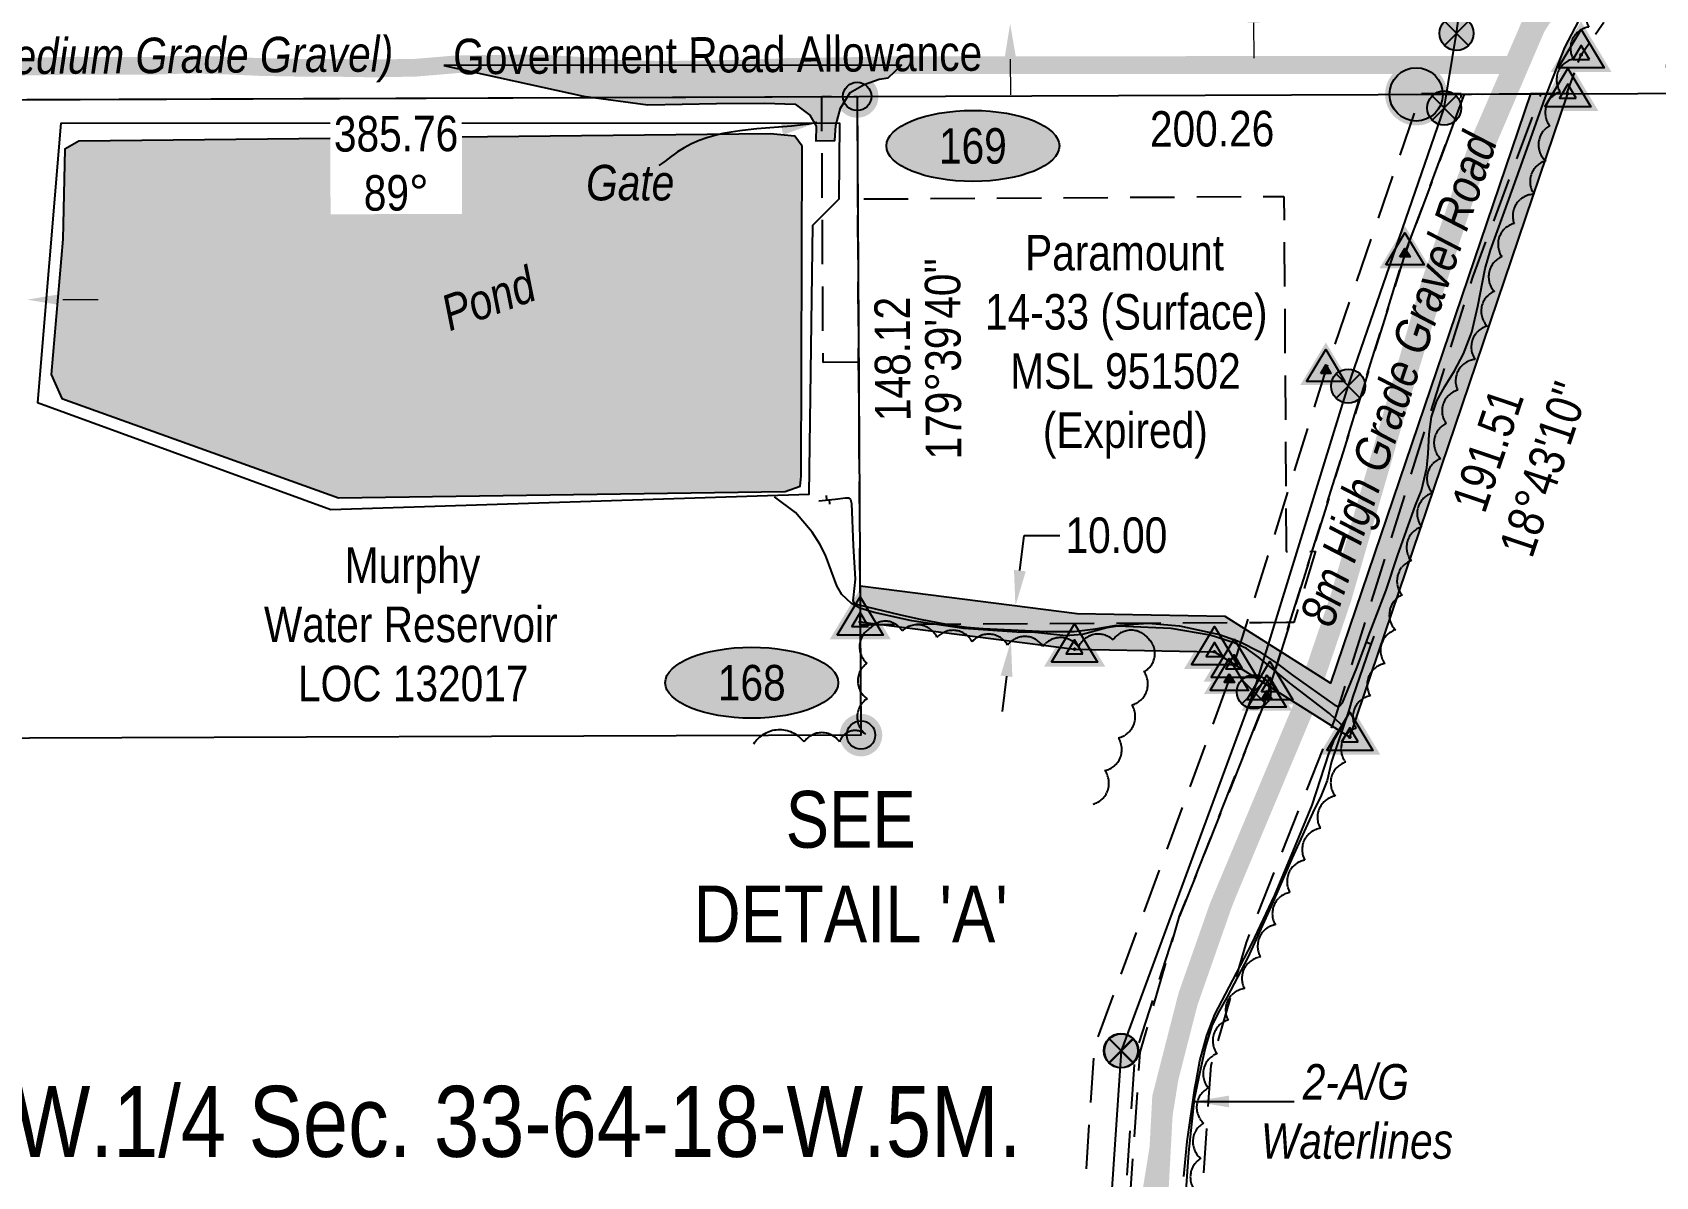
# Model space of a CAD drawing. Extents: x 519217 to 529401, y 6048073 to 6055420.
# Drawn here: x 521283.4 to 521740.5, y 6048783.1 to 6049105.3 of the extents above; entities that cross this region are included whole.
import ezdxf
from ezdxf.enums import TextEntityAlignment as Align

# ---------------------------------------------------------------- set-up
doc = ezdxf.new("R2010")
doc.units = 0
doc.header["$LTSCALE"] = 5
doc.header["$PDSIZE"] = 0.5
for name, pattern in [('0', [1, 1, 0]), ('foc-ACCESSROAD', [3.75, 2.5, -1.25]), ('foc-FLOWLINE', [3.75, 2.5, -1.25]), ('foc-TIELINE', [1.875, 1.25, -0.625]), ('foc-TRAV', [1.875, 1.25, -0.625]), ('POWERLINE5', [7.8, 2.4, -0.6, 0.6, -0.6, 0.6, -0.6, 2.4])]:
    doc.linetypes.add(name, pattern=pattern)
doc.layers.get('Defpoints').update_dxf_attribs({"color": 9})
for name, color, linetype in [('AS-FENCE', 48, 'foc-FENCE'), ('AS-PIPE-AG', 44, 'Continuous'), ('AS-PIPE-UG-T', 44, 'Continuous'), ('AS-POWER', 104, 'foc-POWER'), ('AS-POWER-EXISTING', 72, 'POWERLINE5'), ('AS-ROADS', 254, 'Continuous'), ('C-AR', 13, 'foc-ACCESSROAD'), ('C-RW', 13, 'Continuous'), ('C-SYMBOL', 7, 'Continuous'), ('DETAIL-T', 7, 'Continuous'), ('F-AR', 190, 'foc-ACCESSROAD'), ('F-EZE', 190, 'foc-FLOWLINE'), ('F-WS', 190, 'foc-ACCESSROAD'), ('L-BD', 7, 'Continuous'), ('L-BD1', 253, 'Continuous'), ('L-MON', 1, 'Continuous'), ('L-ROAD-T', 7, 'Continuous'), ('L-SEC', 7, 'Continuous'), ('L-TIE', 7, 'foc-TIELINE'), ('P-ELEVATION', 7, 'Continuous'), ('P-PROPOSED', 10, 'Continuous'), ('P-PROPOSED-H', 21, 'Continuous'), ('P-STATION', 7, 'Continuous'), ('P-TRAV', 4, 'foc-TRAV'), ('P-TXT', 4, 'Continuous'), ('T-BUSH', 110, '0'), ('T-WATER', 160, 'Continuous'), ('T-WATER-H', 133, 'Continuous'), ('T-WATER-T', 170, 'Continuous')]:
    doc.layers.add(name, color=color, linetype=linetype)
for name, color, linetype, lineweight in [('AS-GENERAL', 48, 'Continuous', 18), ('C-RW-T', 13, 'Continuous', 9), ('C-WS-T', 13, 'Continuous', 9), ('F-EZE-T', 190, 'Continuous', 9), ('F-WS-T', 190, 'Continuous', 9), ('T-TEXT', 48, 'Continuous', 18)]:
    doc.layers.add(name, color=color, linetype=linetype, lineweight=lineweight)
doc.styles.add('175L', font='ARIALN.TTF', dxfattribs={"height": 20})
doc.styles.add('80', font='ARIALN.TTF', dxfattribs={"height": 10})
doc.styles.add('80CG', font='ARIALN.TTF', dxfattribs={"height": 10})
doc.styles.add('80L', font='ARIALN.TTF', dxfattribs={"height": 10})
doc.styles.add('foc-LtypeFont', font='ARIALN.TTF', dxfattribs={"height": 7.35})
doc.linetypes.add('foc-FENCE', pattern='A,10,-1,["X",foc-LtypeFont,S=0.2,R=0,X=-0.625,Y=-0.75],-1.24', length=12.24)
doc.linetypes.add('foc-POWER', pattern='A,6,-1,["P",foc-LtypeFont,S=0.2,R=0,X=-0.625,Y=-0.75],-1.24,4', length=12.24)
doc.dimstyles.new('Compass 5 000', dxfattribs={"dimscale": 5, "dimtxt": 9, "dimasz": 2, "dimexe": 0.2, "dimexo": 0.0625, "dimgap": 0.5, "dimtad": 0, "dimtih": 1, "dimtoh": 1, "dimzin": 0, "dimdsep": 46, "dimtxsty": '80CG', "dimcen": 0.1, "dimse1": 1, "dimse2": 1, "dimclrd": 256, "dimclrt": 256, "dimaunit": 1, "dimadec": 4, "dimazin": 0, "dimtfac": 0.06, "dimtofl": 0, "dimtmove": 0, "dimatfit": 1, "dimfxl": 0.2, "dimtolj": 1, "dimtzin": 0, "dimlwd": -1, "dimarcsym": 0})

# ---------------------------------------------------------------- blocks, each defined once
blk = doc.blocks.new('fdia')
at = {"color": 255, "const_width": 1}
blk.add_lwpolyline([(-0.5, 0, 1), (0.5, 0, 1)], format="xyb", close=True, dxfattribs=at)
blk = doc.blocks.new('Fdiaa')
blk.add_blockref('fdia', (0, 0))
blk = doc.blocks.new('fdib')
at = {"color": 1, "const_width": 1.6}
blk.add_lwpolyline([(-0.4, 0, 1), (0.4, 0, 1)], format="xyb", close=True, dxfattribs=at)
at = {"color": 1}
blk.add_circle((0, 0), 0.8, dxfattribs=at)
blk = doc.blocks.new('Fdibb')
blk.add_blockref('fdib', (0, 0))
blk = doc.blocks.new('fdicc')
for name in ['Fdibb', 'Fdiaa']:
    blk.add_blockref(name, (0, 0))
blk = doc.blocks.new('FDI')
blk.add_blockref('fdicc', (0, 0))
blk = doc.blocks.new('POWERPOLE')
h = blk.add_hatch(color=255)
edge = h.paths.add_edge_path()
edge.add_arc((0, 0), 0.96, 0, 360)
at = {"linetype": 'Continuous'}
for p, q in [((0.679, -0.679), (-0.679, 0.679)), ((-0.679, -0.679), (0.679, 0.679))]:
    blk.add_line(p, q, dxfattribs=at)
blk.add_circle((0, 0), 0.96, dxfattribs=at)
blk = doc.blocks.new('*D490')
at = {"layer": 'Defpoints', "color": 0, "transparency": 16777216}
for p in [(521370.46, 6049112.53), (521558.69, 6049113.25), (521370.48, 6049107.01)]:
    blk.add_point(p, dxfattribs=at)
at = {"layer": 'F-EZE-T', "transparency": 16777216}
for p, q in [((521558.3, 6049215.85), (521548.3, 6049215.85)), ((521558.65, 6049123.25), (521558.3, 6049215.85)), ((521558.75, 6049097.74), (521558.79, 6049087.74))]:
    blk.add_line(p, q, dxfattribs=at)
for points in [[(521560.32, 6049123.26), (521556.99, 6049123.25), (521558.69, 6049113.25)], [(521560.42, 6049097.75), (521557.09, 6049097.73), (521558.71, 6049107.74)]]:
    blk.add_solid(points, dxfattribs=at)
at = {"layer": 'F-EZE-T', "transparency": 16777216, "insert": (521491.96, 6049215.85), "char_height": 10, "attachment_point": 5, "style": '80CG'}
blk.add_mtext('\\A1;ATCO\\P5.50 Power Line R/W\\PEZE 140356', dxfattribs=at)
blk = doc.blocks.new('*D498')
at = {"layer": 'C-RW-T', "transparency": 16777216}
for p, q in [((521261.91, 6049029.95), (521244.92, 6049029.89)), ((521291.91, 6049030.07), (521301.91, 6049030.1))]:
    blk.add_line(p, q, dxfattribs=at)
for points in [[(521291.91, 6049031.73), (521291.92, 6049028.4), (521281.91, 6049030.03)], [(521261.91, 6049031.62), (521261.92, 6049028.29), (521271.91, 6049029.99)]]:
    blk.add_solid(points, dxfattribs=at)
at = {"layer": 'Defpoints', "color": 0, "transparency": 16777216}
for p in [(521281.8, 6049059.09), (521271.8, 6049059.05), (521271.91, 6049029.99)]:
    blk.add_point(p, dxfattribs=at)
at = {"layer": 'C-RW-T', "transparency": 16777216, "insert": (521205.83, 6049029.89), "char_height": 10, "attachment_point": 5, "style": '80CG'}
blk.add_mtext('\\A1;Murphy\\P10.00 P/L R/W\\PPLA 195181', dxfattribs=at)
blk = doc.blocks.new('TRIA')
blk.add_hatch(color=255).paths.add_polyline_path([(-0.041, 1.521), (-1.475, -0.867), (1.392, -0.867)])
blk = doc.blocks.new('Hybrid_EC')
at = {"color": 251}
for points in [[(-1.296, -0.74), (0, 1.42), (1.296, -0.74)], [(0.471, -0.26), (0, 0.526), (-0.471, -0.26)]]:
    blk.add_lwpolyline(points, close=True, dxfattribs=at)
at = {"layer": 'Defpoints'}
blk.add_circle((0, 0), 0.05, dxfattribs=at)
at = {"xscale": 1.2, "yscale": 1.2, "zscale": 1.2}
blk.add_blockref('TRIA', (0.05, 0.061), dxfattribs=at)
blk = doc.blocks.new('*D544')
at = {"layer": 'Defpoints', "color": 0, "transparency": 16777216}
for p in [(521572, 6048942.3), (521558.93, 6048933.88), (521570.74, 6048932.39)]:
    blk.add_point(p, dxfattribs=at)
at = {"layer": 'P-TXT', "transparency": 16777216}
for p, q in [((521561.44, 6048953.72), (521562.7, 6048963.64)), ((521562.7, 6048963.64), (521572.7, 6048963.64)), ((521557.68, 6048923.96), (521556.42, 6048914.04))]:
    blk.add_line(p, q, dxfattribs=at)
for points in [[(521559.79, 6048953.93), (521563.1, 6048953.51), (521560.19, 6048943.8)], [(521556.02, 6048924.17), (521559.33, 6048923.75), (521558.93, 6048933.88)]]:
    blk.add_solid(points, dxfattribs=at)
at = {"layer": 'P-TXT', "transparency": 16777216, "insert": (521588.64, 6048963.64), "char_height": 10, "attachment_point": 5, "style": '80CG'}
blk.add_mtext('\\A1;10.00', dxfattribs=at)
blk = doc.blocks.new('ascmfa')
at = {"color": 255, "linetype": 'Continuous', "const_width": 1.75}
blk.add_lwpolyline([(-0.875, 0, 1), (0.875, 0, 1)], format="xyb", close=True, dxfattribs=at)
blk = doc.blocks.new('Ascmfaa')
blk.add_blockref('ascmfa', (0, 0))
blk = doc.blocks.new('ascmfb')
at = {"color": 1, "linetype": 'Continuous'}
blk.add_circle((0, 0), 1.5, dxfattribs=at)
blk.add_solid([(0, 1.488), (-1.295, -0.756), (1.295, -0.756)], dxfattribs=at)
blk = doc.blocks.new('Ascmfbb')
at = {"linetype": 'Continuous'}
blk.add_blockref('ascmfb', (0, 0), dxfattribs=at)
blk = doc.blocks.new('ascmfcc')
at = {"linetype": 'Continuous'}
for name in ['Ascmfaa', 'Ascmfbb']:
    blk.add_blockref(name, (0, 0), dxfattribs=at)
blk = doc.blocks.new('ASCM')
at = {"linetype": 'Continuous'}
blk.add_blockref('ascmfcc', (0, 0), dxfattribs=at)
blk = doc.blocks.new('Hybrid_Point')
h = blk.add_hatch(color=4)
h.dxf.hatch_style = 1
h.paths.add_polyline_path([(-0.285, -0.15), (0, 0.325), (0.285, -0.15)])
at = {"color": 4}
for points in [[(-1.08, -0.6), (0, 1.2), (1.08, -0.6)], [(-0.285, -0.15), (0, 0.325), (0.285, -0.15)]]:
    blk.add_lwpolyline(points, close=True, dxfattribs=at)
blk.add_blockref('TRIA', (0.041, 0.067))
blk = doc.blocks.new('we')
at = {"layer": 'P-ELEVATION'}
h = blk.add_hatch(color=111, dxfattribs=at)
h.dxf.hatch_style = 1
edge = h.paths.add_edge_path()
edge.add_ellipse((0, 0), major_axis=(-24.38, 0), ratio=0.410256, start_angle=0, end_angle=360)
at = {"layer": 'P-ELEVATION', "color": 7, "flags": 128}
blk.add_lwpolyline([(0, 0, 12.5, 0, 0), (-12.42, -6.43, 0, 0, 0)], format="xyseb", dxfattribs=at)
at = {"layer": 'P-ELEVATION', "color": 7}
blk.add_ellipse((0, 0), major_axis=(-24.38, 0), ratio=0.410256, dxfattribs=at)
at = {"layer": 'P-ELEVATION', "style": '80'}
blk.add_attdef('ELEVATION', text='', height=10, dxfattribs=at).set_placement((0, 0), align=Align.MIDDLE_CENTER)
blk = doc.blocks.new('*U608')
at = {"layer": 'P-ELEVATION'}
h = blk.add_hatch(color=111, dxfattribs=at)
h.dxf.hatch_style = 1
edge = h.paths.add_edge_path()
edge.add_ellipse((0, 0), major_axis=(-24.38, 0), ratio=0.410256, start_angle=0, end_angle=360)
at = {"layer": 'P-ELEVATION', "color": 7, "flags": 128}
blk.add_lwpolyline([(0, 0, 12.5, 0, 0), (0.19, 3.6, 0, 0, 0)], format="xyseb", dxfattribs=at)
at = {"layer": 'P-ELEVATION', "color": 7}
blk.add_ellipse((0, 0), major_axis=(-24.38, 0), ratio=0.410256, dxfattribs=at)
at = {"layer": 'P-ELEVATION', "style": '80'}
blk.add_attdef('ELEVATION', text='', height=10, dxfattribs=at).set_placement((0, 0), align=Align.MIDDLE_CENTER)
blk = doc.blocks.new('*D741')
at = {"layer": 'C-RW-T', "transparency": 16777216}
for p, q in [((521626.64, 6049266.24), (521616.64, 6049266.24)), ((521627.14, 6049138.02), (521626.64, 6049266.24)), ((521627.26, 6049108.02), (521627.3, 6049098.02))]:
    blk.add_line(p, q, dxfattribs=at)
for points in [[(521628.81, 6049138.03), (521625.47, 6049138.02), (521627.18, 6049128.02)], [(521628.92, 6049108.03), (521625.59, 6049108.01), (521627.22, 6049118.02)]]:
    blk.add_solid(points, dxfattribs=at)
at = {"layer": 'Defpoints', "color": 0, "transparency": 16777216}
for p in [(521625.15, 6049128.01), (521627.18, 6049128.02), (521625.19, 6049118.01)]:
    blk.add_point(p, dxfattribs=at)
at = {"layer": 'C-RW-T', "transparency": 16777216, "insert": (521561.96, 6049266.24), "char_height": 10, "attachment_point": 5, "style": '80CG'}
blk.add_mtext('\\A1;Murphy\\P10.00 Waterline R/W\\PLOC 195185 \\P(To be Amended)', dxfattribs=at)

msp = doc.modelspace()

# ---------------------------------------------------------------- hatches: boundary and pattern name
at = {"layer": 'AS-ROADS'}
h = msp.add_hatch(color=256, dxfattribs=at)
h.dxf.hatch_style = 1
h.paths.add_polyline_path([(521476.021, 6049085.265), (521489.577, 6049085.369), (521498.194, 6049085.111), (521502.293, 6049082.015), (521504.053, 6049078.89), (521504.005, 6049074.799), (521509.347, 6049074.843), (521509.622, 6049079.098), (521510.929, 6049084.002), (521513.612, 6049088.429), (521517.605, 6049090.659), (521521.8, 6049092.147), (521524.334, 6049092.541), (521528.097, 6049096.117), (521518.077, 6049095.912), (521507.995, 6049095.739), (521496.509, 6049095.604), (521484.768, 6049095.127), (521473.116, 6049094.915), (521461.486, 6049094.751), (521449.868, 6049094.973), (521438.333, 6049095.859), (521434.908, 6049096.057), (521399.229, 6049096.033), (521438.581, 6049087.363), (521456.636, 6049084.874)])
at = {"layer": 'P-PROPOSED-H'}
h = msp.add_hatch(color=256, dxfattribs=at)
h.dxf.hatch_style = 1
h.paths.add_polyline_path([(521516.506, 6048939.255), (521576.871, 6048931.611), (521616.249, 6048930.881), (521654.347, 6048906.786), (521715.775, 6049088.068), (521705.208, 6049088.027), (521648.957, 6048922.021), (521619.229, 6048940.822), (521577.594, 6048941.595), (521522.395, 6048948.584), (521516.446, 6048949.337)])
at = {"layer": 'T-WATER-H'}
h = msp.add_hatch(color=256, dxfattribs=at)
h.dxf.hatch_style = 1
h.paths.add_polyline_path([(521500.104, 6049073.242), (521498.038, 6049076.066), (521491.11, 6049076.707), (521296.445, 6049074.633), (521292.541, 6049072.465), (521291.89, 6049047.102), (521288.634, 6049008.925), (521291.67, 6049002.204), (521369.542, 6048974.24), (521495.352, 6048975.974), (521499.544, 6048977.538), (521499.87, 6048980.345)])

# ---------------------------------------------------------------- linework, layer by layer
at = {"layer": 'AS-FENCE', "flags": 128}
msp.add_lwpolyline([(521291.34, 6049079.762), (521284.832, 6049001.084), (521367.442, 6048970.957), (521502.139, 6048975.257), (521503.161, 6049051.028), (521510.54, 6049058.423), (521510.714, 6049079.678)], close=True, dxfattribs=at)
at = {"layer": 'AS-GENERAL', "const_width": 2, "flags": 128}
for points in [[(521648.536, 6048913.665), (521637.489, 6048921.944)], [(521638.386, 6048924.028), (521649.6, 6048916.211)]]:
    msp.add_lwpolyline(points, dxfattribs=at)
at = {"layer": 'AS-PIPE-AG', "flags": 128}
for points in [[(521504.837, 6048973.424), (521509.444, 6048973.893), (521512.343, 6048974.185), (521513.222, 6048974.182), (521513.77, 6048973.759), (521514.032, 6048972.632), (521514.541, 6048960.792), (521515.073, 6048951.301), (521514.482, 6048946.063), (521514.422, 6048945.183), (521514.412, 6048945.179), (521514.767, 6048944.556), (521515.227, 6048944.26), (521515.707, 6048944.173), (521527.868, 6048941.255), (521533.35, 6048940.052), (521540.692, 6048938.604), (521546.379, 6048937.846), (521551.071, 6048937.396), (521568.836, 6048936.607), (521570.875, 6048936.542), (521576.732, 6048936.624), (521582.7, 6048937.311), (521588.227, 6048938.296), (521597.613, 6048938.94), (521606.395, 6048938.186), (521617.645, 6048935.718), (521623.496, 6048933.67), (521628.812, 6048930.963), (521633.989, 6048927.48), (521638.178, 6048924.277), (521650.19, 6048915.841), (521650.871, 6048915.523), (521651.577, 6048915.6), (521652.267, 6048916.496), (521656.371, 6048926.3), (521658.458, 6048932.126), (521658.575, 6048932.311), (521659.648, 6048935.298), (521661.516, 6048940.141), (521664.583, 6048948.234), (521667.767, 6048957.884), (521672.891, 6048972.141), (521674.533, 6048976.295), (521676.048, 6048982.696), (521676.434, 6048986.727), (521676.722, 6048992.184), (521677.369, 6048997.051), (521678.903, 6049001.529), (521681.115, 6049005.583), (521683.819, 6049009.969), (521686.38, 6049014.765), (521688.74, 6049020.867), (521690.431, 6049028.246), (521692.508, 6049038.814), (521694, 6049044.003), (521699.15, 6049058.294), (521704.297, 6049072.587), (521709.412, 6049086.914), (521714.917, 6049101.076), (521721.915, 6049114.587)], [(521607.665, 6048783.065), (521608.561, 6048792.959), (521610.691, 6048807.958), (521611.064, 6048809.882), (521612.15, 6048815.628), (521614.069, 6048822.768), (521616.333, 6048828.731), (521620.43, 6048836.428), (521626.794, 6048848.626), (521633.227, 6048862.317), (521633.23, 6048862.302), (521639.079, 6048876.306), (521643.798, 6048887.705), (521643.765, 6048887.708), (521648.436, 6048902.125), (521650.088, 6048906.23), (521652.157, 6048909.713), (521652.281, 6048909.939), (521652.278, 6048910.21), (521651.903, 6048910.361), (521648.623, 6048913.524), (521648.602, 6048913.518), (521637.356, 6048922.157), (521637.373, 6048922.158), (521628.641, 6048929.344), (521625.243, 6048931.767), (521621.816, 6048933.373), (521615.072, 6048935.567), (521604.054, 6048937.4), (521589.062, 6048938.072), (521585.947, 6048937.568), (521579.069, 6048935.698), (521574.423, 6048935.323), (521567.576, 6048936.139), (521565.648, 6048936.298), (521560.638, 6048936.428), (521545.667, 6048937.45), (521531.055, 6048939.549), (521520.399, 6048941.89), (521516.361, 6048943.186), (521513.998, 6048944.456), (521511.323, 6048946.996), (521509.933, 6048949.478), (521506.686, 6048958.1), (521506.68, 6048958.083), (521505.091, 6048961.206), (521502.955, 6048964.539), (521498.225, 6048970.055), (521492.364, 6048974.469)], [(521506.878, 6048974.906), (521506.988, 6048973.635)], [(521507.945, 6048972.424), (521507.821, 6048973.715)], [(521661.147, 6048935.27), (521660.047, 6048932.146), (521655.129, 6048917.956), (521654.048, 6048914.313), (521649.216, 6048899.991), (521649.237, 6048899.988), (521647.966, 6048894.614), (521646.128, 6048889.957), (521644.388, 6048886.635), (521638.122, 6048872.843), (521632.153, 6048858.999), (521625.611, 6048844.771), (521619.857, 6048833.658), (521617.157, 6048829.03), (521615.477, 6048825.543), (521613.785, 6048820.002), (521613.381, 6048818), (521612.157, 6048812.512), (521610.56, 6048804.86), (521608.939, 6048789.863), (521608.443, 6048783.157), (521607.993, 6048776.323)], [(521659.032, 6048933.567), (521660.351, 6048933.102)]]:
    msp.add_lwpolyline(points, dxfattribs=at)
at = {"layer": 'AS-POWER', "flags": 128}
msp.add_lwpolyline([(521578.667, 6048646.417), (521584.217, 6048732.374), (521590.043, 6048818.479), (521627.366, 6048919.583), (521653.886, 6049005.711), (521680.953, 6049084.016), (521684.429, 6049105.055), (521686.736, 6049122.223), (521711.611, 6049163.986), (521717.533, 6049174.318), (521758.842, 6049192.625), (521814.42, 6049235.449), (521870.347, 6049278.751), (521926.812, 6049322.047), (521985.396, 6049407.848), (521995.804, 6049418.096), (522040.69, 6049440.687), (522142.107, 6049454.97), (522220.505, 6049474.723), (522299.272, 6049494.645), (522312.494, 6049491.936), (522382.627, 6049442.129), (522396.425, 6049438.136), (522457.408, 6049443.73), (522548.189, 6049423.909), (522560.822, 6049416.922), (522606.55, 6049371.203), (522652.373, 6049325.063), (522658.543, 6049312.484), (522674.617, 6049204.293), (522676.385, 6049192.55), (522688.193, 6049190.149), (522758.246, 6049183.633), (522771.338, 6049188.577), (522817.389, 6049257.764), (522828.397, 6049265.068), (522887.861, 6049281.89), (522933.784, 6049310.943), (523003.509, 6049363.688), (523068.005, 6049412.563), (523139.041, 6049453.544), (523210.401, 6049499.722), (523283.642, 6049555.435), (523354.429, 6049614.547), (523421.111, 6049677.716), (523466.502, 6049755.27), (523514.348, 6049831.366)], dxfattribs=at)
at = {"layer": 'AS-ROADS', "flags": 128}
for points, const_width in [([(521732.697, 6049150.586), (521732.697, 6049150.586), (521721.138, 6049133.64), (521705.271, 6049106.558), (521704.531, 6049104.76), (521690.887, 6049073.286), (521677.667, 6049035.203), (521651.753, 6048945.705), (521641.442, 6048915.397), (521617.802, 6048858.958), (521609.023, 6048833.938), (521601.725, 6048805.375), (521595.702, 6048692.712), (521592.743, 6048661.821), (521589.994, 6048631.619), (521587.085, 6048611.73), (521582.379, 6048591.79), (521576.563, 6048571.478), (521570.852, 6048551.432), (521565.827, 6048531.807), (521560.645, 6048511.761)], 6), ([(521574.12, 6048560.542), (521583.36, 6048597.312), (521589.218, 6048628.238), (521594.07, 6048672.189), (521596.266, 6048721.025), (521598.652, 6048779.883), (521605.337, 6048821.415), (521618.874, 6048860.091), (521644.305, 6048923.226), (521660.625, 6048975.821), (521675.117, 6049023.189), (521688.015, 6049062.516), (521706.977, 6049106.841), (521736.737, 6049151.636)], 5), ([(521274.868, 6049095.557), (521285.493, 6049095.752), (521296.079, 6049095.939), (521306.579, 6049095.861), (521317.017, 6049095.905), (521327.41, 6049096.247), (521337.76, 6049096.006), (521348.028, 6049095.545), (521358.283, 6049095.369), (521368.534, 6049095.337), (521378.7, 6049095.171), (521391.072, 6049095.35), (521402.947, 6049096.345), (521414.767, 6049096.474), (521426.529, 6049096.54), (521438.333, 6049095.859), (521449.868, 6049094.973), (521461.486, 6049094.751), (521473.116, 6049094.915), (521484.768, 6049095.127), (521496.509, 6049095.604), (521507.995, 6049095.739), (521518.077, 6049095.912), (521528.097, 6049096.117)], 4.997), ([(521700.145, 6049096.125), (521528.097, 6049096.117)], 4.997)]:
    msp.add_lwpolyline(points, dxfattribs=dict(at, const_width=const_width))
msp.add_lwpolyline([(521399.229, 6049096.033), (521438.581, 6049087.363), (521456.636, 6049084.874), (521476.021, 6049085.265), (521489.577, 6049085.369), (521498.194, 6049085.111), (521502.293, 6049082.015), (521504.053, 6049078.89), (521504.005, 6049074.799), (521509.347, 6049074.843), (521509.622, 6049079.098), (521510.929, 6049084.002), (521513.612, 6049088.429), (521517.605, 6049090.659), (521521.8, 6049092.147), (521524.334, 6049092.541), (521528.097, 6049096.117)], close=True, dxfattribs=at)
at = {"layer": 'C-AR', "flags": 128}
msp.add_lwpolyline([(521515.625, 6049087.281), (521515.739, 6049058.268), (521516.024, 6049012.42), (521506.029, 6049012.37), (521505.661, 6049087.242), (521515.625, 6049087.281)], close=True, dxfattribs=at)
at = {"layer": 'C-RW', "flags": 128}
msp.add_lwpolyline([(521255.738, 6049086.311), (521515.625, 6049087.281), (521516.695, 6048907.407), (521256.425, 6048906.402)], close=True, dxfattribs=at)
at = {"layer": 'F-AR', "flags": 128}
msp.add_lwpolyline([(521190.704, 6048182.94), (521204.764, 6048190.938), (521288.687, 6048260.692), (521326.548, 6048283.354), (521334.848, 6048288.328), (521377.229, 6048304.472), (521418.227, 6048329.908), (521535.24, 6048466.975), (521554.13, 6048520.015), (521579.167, 6048610.887), (521583.834, 6048646.644), (521595.304, 6048818.145), (521606.439, 6048856.397), (521630.992, 6048918.269), (521669.868, 6049042.868), (521686.657, 6049087.96), (521708.146, 6049088.043), (521688.904, 6049036.36), (521649.964, 6048911.556), (521625.131, 6048848.979), (521615.193, 6048814.328), (521603.846, 6048644.671), (521598.916, 6048606.898), (521573.311, 6048513.966), (521552.931, 6048456.743), (521431.482, 6048314.477), (521386.186, 6048286.376), (521378.808, 6048283.559), (521343.655, 6048270.174), (521300.342, 6048244.244), (521226.758, 6048183.083)], dxfattribs=at)
at = {"layer": 'F-EZE', "flags": 128}
msp.add_lwpolyline([(521165.617, 6048181.783), (521196.536, 6048199.371), (521280.403, 6048269.078), (521302.414, 6048282.252), (521328.217, 6048297.704), (521370.534, 6048313.824), (521409.094, 6048337.746), (521523.628, 6048471.91), (521551.333, 6048557.808), (521570.993, 6048647.687), (521582.466, 6048819.589), (521620.148, 6048922.111), (521647.61, 6049010.03), (521673.706, 6049085.689), (521674.075, 6049088.084), (521674.449, 6049088.086), (521685.71, 6049088.129), (521684.993, 6049083.464), (521669.89, 6049042.85), (521630.997, 6048918.272), (521606.441, 6048856.401), (521593.845, 6048817.405), (521582.37, 6048645.817), (521577.7, 6048610.042), (521552.65, 6048519.123), (521533.75, 6048466.056), (521416.678, 6048328.918), (521375.659, 6048303.469), (521333.256, 6048287.317), (521324.952, 6048282.341), (521287.072, 6048259.667), (521203.105, 6048189.877), (521189.038, 6048181.876)], dxfattribs=at)
at = {"layer": 'F-WS', "flags": 128}
msp.add_lwpolyline([(521638.613, 6048939.119), (521636.574, 6048939.107), (521629.509, 6048939.063), (521516.51, 6048938.444), (521515.797, 6049058.388), (521635.826, 6049059.136), (521636.435, 6048961.257), (521636.449, 6048959.112), (521644.676, 6048959.163)], close=True, dxfattribs=at)
at = {"layer": 'L-SEC', "flags": 128}
msp.add_lwpolyline([(521150.494, 6049085.885), (521954.784, 6049088.991)], dxfattribs=at)
at = {"layer": 'L-TIE', "flags": 128}
msp.add_lwpolyline([(521673.054, 6049087.859), (521715.775, 6049088.068)], dxfattribs=at)
at = {"layer": 'P-PROPOSED', "flags": 128}
msp.add_lwpolyline([(521516.506, 6048939.255), (521576.871, 6048931.611), (521576.871, 6048931.611), (521576.871, 6048931.611), (521616.249, 6048930.881), (521616.249, 6048930.881), (521654.347, 6048906.786), (521715.775, 6049088.068), (521705.208, 6049088.027), (521648.957, 6048922.021), (521619.229, 6048940.822), (521619.229, 6048940.822), (521577.594, 6048941.595), (521577.594, 6048941.595), (521577.594, 6048941.595), (521522.395, 6048948.584), (521516.446, 6048949.337)], close=True, dxfattribs=at)
at = {"layer": 'P-TRAV', "flags": 128}
msp.add_lwpolyline([(521715.472, 6049088.067), (521719.482, 6049099.009), (521725.938, 6049108.214)], dxfattribs=at)
at = {"layer": 'T-BUSH', "flags": 128}
for points in [[(522699.466, 6049138.94, 0.5205671), (522705.233, 6049147.103, 0.5205671), (522710.581, 6049155.098, 0.5205671), (522700.858, 6049157.352, 0.5205671), (522691.329, 6049160.366, 0.5205671), (522681.799, 6049163.38, 0.5205671), (522672.546, 6049166.889, 0.5205671), (522664.995, 6049173.437, 0.5205671), (522657.444, 6049179.985, 0.5205671), (522651.66, 6049188.122, 0.5205671), (522645.946, 6049196.323, 0.5205671), (522643.576, 6049205.993, 0.5205671), (522641.399, 6049215.748, 0.5205671), (522640.235, 6049225.616, 0.5205671), (522640.202, 6049235.611, 0.5205671), (522640.17, 6049245.606, 0.5205671), (522640.137, 6049255.601, 0.5205671), (522640.104, 6049265.595, 0.5205671), (522637.814, 6049275.273, 0.5205671), (522635.09, 6049284.89, 0.5205671), (522632.366, 6049294.506, 0.5205671), (522629.642, 6049304.123, 0.5205671), (522624.304, 6049312.487, 0.5205671), (522618.52, 6049320.638, 0.5205671), (522612.736, 6049328.789, 0.5205671), (522606.345, 6049336.459, 0.5205671), (522599.719, 6049343.941, 0.5205671), (522593.092, 6049351.424, 0.5205671), (522586.466, 6049358.906, 0.5205671), (522579.839, 6049366.389, 0.5205671), (522573.111, 6049373.76, 0.5205671), (522565.008, 6049379.61, 0.5205671), (522556.904, 6049385.461, 0.5205671), (522548.801, 6049391.312, 0.5205671), (522540.697, 6049397.162, 0.5205671), (522531.559, 6049400.89, 0.5205671), (522521.958, 6049403.667, 0.5205671), (522512.357, 6049406.444, 0.5205671), (522502.755, 6049409.221, 0.5205671), (522493.154, 6049411.998, 0.5205671), (522483.553, 6049414.775, 0.5205671), (522473.605, 6049415.51, 0.5205671), (522463.625, 6049416.057, 0.5205671), (522453.648, 6049416.002, 0.5205671), (522443.675, 6049415.343, 0.5205671), (522433.702, 6049414.684, 0.5205671), (522423.729, 6049414.026, 0.5205671), (522413.756, 6049413.367, 0.5205671), (522403.783, 6049412.708, 0.5205671), (522393.809, 6049412.049, 0.5205671), (522383.968, 6049412.422, 0.5205671), (522374.48, 6049415.564, 0.5205671), (522366.121, 6049420.698, 0.5205671), (522358.553, 6049427.226, 0.5205671), (522350.984, 6049433.755, 0.5205671), (522343.416, 6049440.283, 0.5205671), (522335.848, 6049446.812, 0.5205671), (522328.28, 6049453.34, 0.5205671), (522320.712, 6049459.869, 0.5205671), (522311.242, 6049462.625, 0.5205671), (522301.493, 6049464.828, 0.5205671), (522291.735, 6049466.914, 0.5205671), (522281.767, 6049466.186, 0.5205671), (522271.799, 6049465.457, 0.5205671), (522262.185, 6049462.995, 0.5205671), (522252.734, 6049459.745, 0.5205671), (522243.218, 6049456.707, 0.5205671), (522233.553, 6049454.158, 0.5205671), (522223.889, 6049451.609, 0.5205671), (522214.225, 6049449.06, 0.5205671), (522204.56, 6049446.51, 0.5205671), (522194.896, 6049443.961, 0.5205671), (522185.231, 6049441.412, 0.5205671), (522175.567, 6049438.863, 0.5205671), (522165.903, 6049436.314, 0.5205671), (522156.238, 6049433.765, 0.5205671), (522146.574, 6049431.216, 0.5205671), (522136.802, 6049429.469, 0.5205671), (522126.808, 6049429.386, 0.5205671), (522116.851, 6049428.724, 0.5205671), (522106.93, 6049427.51, 0.5205671), (522097.009, 6049426.295, 0.5205671), (522087.089, 6049425.08, 0.5205671), (522077.168, 6049423.865, 0.5205671), (522067.247, 6049422.65, 0.5205671), (522057.779, 6049419.869, 0.5205671), (522048.739, 6049415.606, 0.5205671), (522039.698, 6049411.344, 0.5205671), (522030.658, 6049407.081, 0.5205671), (522021.618, 6049402.819, 0.5205671), (522014.015, 6049396.359, 0.5205671), (522006.489, 6049389.782, 0.5205671), (521999.147, 6049383.031, 0.5205671), (521993.128, 6049375.082, 0.5205671), (521989.968, 6049365.6, 0.5205671), (521985.644, 6049356.682, 0.5205671), (521981.003, 6049347.843, 0.5205671), (521976.469, 6049338.937, 0.5205671), (521971.7, 6049330.154, 0.5205671), (521966.608, 6049321.555, 0.5205671), (521961.46, 6049312.988, 0.5205671), (521956.312, 6049304.421, 0.5205671), (521951.149, 6049295.867, 0.5205671), (521943.012, 6049290.066, 0.5205671), (521935.193, 6049283.84, 0.5205671), (521927.373, 6049277.615, 0.5205671), (521919.346, 6049271.66, 0.5205671), (521911.303, 6049265.728, 0.5205671), (521903.259, 6049259.795, 0.5205671), (521895.251, 6049253.816, 0.5205671), (521887.415, 6049247.612, 0.5205671), (521879.578, 6049241.407, 0.5205671), (521871.63, 6049235.363, 0.5205671), (521863.141, 6049230.087, 0.5205671), (521854.653, 6049224.81, 0.5205671), (521846.437, 6049219.122, 0.5205671), (521838.27, 6049213.36, 0.5205671), (521830.241, 6049207.409, 0.5205671), (521822.256, 6049201.397, 0.5205671), (521814.272, 6049195.385, 0.5205671), (521806.364, 6049189.273, 0.5205671), (521798.484, 6049183.124, 0.5205671), (521790.461, 6049177.164, 0.5205671), (521782.353, 6049171.322, 0.5205671), (521774.146, 6049165.618, 0.5205671), (521766.193, 6049159.563, 0.5205671), (521758.399, 6049153.313, 0.5205671), (521750.797, 6049146.824, 0.5205671), (521743.482, 6049140.013, 0.5205671), (521736.573, 6049132.821, 0.5205671), (521731.391, 6049124.277, 0.5205671), (521726.422, 6049115.605, 0.5205671), (521721.643, 6049106.83, 0.5205671), (521717.274, 6049097.843, 0.5205671), (521713.607, 6049088.545, 0.5205671), (521710.672, 6049079.014, 0.5205671), (521709.53, 6049069.13, 0.5205671), (521706.275, 6049059.718, 0.5205671), (521700.613, 6049051.516, 0.5205671), (521697.204, 6049042.121, 0.5205671), (521695.049, 6049032.376, 0.5205671), (521693.029, 6049022.59, 0.5205671), (521689.681, 6049013.222, 0.5205671), (521684.734, 6049004.547, 0.5205671), (521681.49, 6048995.163, 0.5205671), (521679.92, 6048985.295, 0.5205671), (521677.623, 6048975.575, 0.5205671), (521674.562, 6048966.069, 0.5205671), (521671.628, 6048956.517, 0.5205671), (521669.082, 6048946.851, 0.5205671), (521667.21, 6048937.034, 0.5205671), (521664.259, 6048927.562, 0.5205671), (521660.071, 6048918.487, 0.5205671), (521656.126, 6048909.318, 0.5205671), (521653.155, 6048899.775, 0.5205671), (521650.265, 6048890.241, 0.5205671), (521646.073, 6048881.168, 0.5205671), (521641.711, 6048872.175, 0.5205671), (521637.506, 6048863.109, 0.5205671), (521633.394, 6048853.999, 0.5205671), (521629.25, 6048844.904, 0.5205671), (521624.661, 6048836.026, 0.5205671), (521620.082, 6048827.142, 0.5205671), (521616.964, 6048817.697, 0.5205671), (521614.548, 6048807.999, 0.5205671), (521613.171, 6048798.109, 0.5205671), (521612.382, 6048788.146, 0.5205671), (521611.734, 6048778.172, 0.5205671), (521611.082, 6048768.199, 0.5205671), (521610.794, 6048758.211, 0.5205671), (521610.895, 6048748.217, 0.5205671), (521614.218, 6048740.665, 0.5205671), (521615.815, 6048732.46, 0.5205671), (521615.064, 6048722.495, 0.5205671), (521615.248, 6048712.502, 0.5205671), (521612.549, 6048703.385, 0.5205671), (521611.808, 6048693.448, 0.5205671), (521612.609, 6048683.485, 0.5205671), (521613.549, 6048671.576, 0.5205671)], [(521582.069, 6048887.972, 0.5205671), (521585.415, 6048897.39, 0.5205671), (521589.181, 6048906.643, 0.5205671), (521593.003, 6048915.874, 0.5205671), (521596.395, 6048925.275, 0.5205671), (521597.653, 6048934.506, 0.5205671), (521587.721, 6048934.2, 0.5205671), (521577.94, 6048932.144, 0.5205671), (521567.95, 6048932.381, 0.5205671), (521557.963, 6048932.772, 0.5205671), (521548.013, 6048933.67, 0.5205671), (521538.095, 6048934.901, 0.5205671), (521528.276, 6048936.727, 0.5205671), (521519.43, 6048937.58, 0.5205671), (521518.387, 6048927.64, 0.5205671), (521518.432, 6048917.647, 0.5205671), (521518.015, 6048907.663, 0.5205671), (521510.659, 6048905.496, 0.5205671), (521500.683, 6048905.489, 0.5205671), (521486.426, 6048904.838, 0.5205671)]]:
    msp.add_lwpolyline(points, format="xyb", dxfattribs=at)
at = {"layer": 'T-WATER', "flags": 128}
msp.add_lwpolyline([(521500.104, 6049073.242), (521498.038, 6049076.066), (521491.11, 6049076.707), (521296.445, 6049074.633), (521292.541, 6049072.465), (521291.89, 6049047.102), (521288.634, 6049008.925), (521291.67, 6049002.204), (521369.542, 6048974.24), (521495.352, 6048975.974), (521499.544, 6048977.538), (521499.87, 6048980.345)], close=True, dxfattribs=at)

# ---------------------------------------------------------------- block references
at = {"layer": 'AS-POWER-EXISTING', "xscale": 4.997438599999932, "yscale": 4.997438599999932, "zscale": 4.997438599999932}
for p in [(521684.429, 6049105.055), (521680.953, 6049084.016), (521653.886, 6049005.711), (521627.366, 6048919.583), (521589.901, 6048818.519), (521590.043, 6048818.479)]:
    msp.add_blockref('POWERPOLE', p, dxfattribs=at)
at = {"layer": 'L-MON'}
for name, p, xscale, yscale, zscale in [('ASCM', (521673.054, 6049087.859), 4.99999999999997, 4.99999999999997, 4.99999999999997), ('Hybrid_EC', (521715.775, 6049088.068), 4.997438599999936, 4.997438599999936, 4.997438599999936), ('FDI', (521515.625, 6049087.281), 4.997438599999936, 4.997438599999936, 4.997438599999936), ('Hybrid_Point', (521669.89, 6049042.85), 4.997438599999973, 4.997438599999973, 4.997438599999973), ('Hybrid_Point', (521647.61, 6049010.03), 4.997438599999973, 4.997438599999973, 4.997438599999973), ('Hybrid_EC', (521516.506, 6048939.255), 4.997438599999936, 4.997438599999936, 4.997438599999936), ('Hybrid_EC', (521576.871, 6048931.611), 4.997438599999936, 4.997438599999936, 4.997438599999936), ('Hybrid_EC', (521616.249, 6048930.881), 4.997438599999936, 4.997438599999936, 4.997438599999936), ('Hybrid_EC', (521621.813, 6048927.362), 4.999999999999973, 4.999999999999973, 4.999999999999973), ('Hybrid_Point', (521620.43, 6048922.93), 4.999999999999973, 4.999999999999973, 4.999999999999973), ('Hybrid_EC', (521631.866, 6048921.004), 4.999999999999973, 4.999999999999973, 4.999999999999973), ('Hybrid_Point', (521631.01, 6048918.26), 4.999999999999973, 4.999999999999973, 4.999999999999973), ('FDI', (521516.695, 6048907.407), 4.997438599999936, 4.997438599999936, 4.997438599999936), ('Hybrid_EC', (521654.347, 6048906.786), 4.997438599999936, 4.997438599999936, 4.997438599999936)]:
    msp.add_blockref(name, p, dxfattribs=dict(at, xscale=xscale, yscale=yscale, zscale=zscale))
at = {"layer": 'P-STATION', "xscale": 0.99948772, "yscale": 0.99948772, "zscale": 0.99948772}
for name, p, values in [('we', (521548.218, 6049073.34), {'ELEVATION': '169'}), ('*U608', (521485.943, 6048922.153), {'ELEVATION': '168'})]:
    msp.add_blockref(name, p, dxfattribs=at).add_auto_attribs(values)

# ---------------------------------------------------------------- texts
at = {"layer": 'AS-PIPE-UG-T', "insert": (521628.563, 6048814.743), "char_height": 9.99488, "attachment_point": 1, "style": '80L'}
msp.add_mtext_dynamic_manual_height_columns('\\pi12.544;{\\fArial Narrow|b0|i1|c0|p34;2-A/G\\P\\pi0.77972;Waterlines}', width=54.18595, gutter_width=50, heights=[0], dxfattribs=at)
at = {"layer": 'C-SYMBOL', "color": 3, "insert": (521372.264, 6048808.605), "char_height": 19.9897, "width": 377.03987, "attachment_point": 2, "style": '175L'}
msp.add_mtext('Theor. N.W.1/4 Sec. 33-64-18-W.5M.', dxfattribs=at)
at = {"layer": 'C-WS-T', "insert": (521335.081, 6048960.243), "char_height": 9.99485, "attachment_point": 1, "style": '80L'}
msp.add_mtext_dynamic_manual_height_columns('\\pi36.232;Murphy\\P\\pi13.491;Water Reservoir\\P\\pi23.06;LOC 132017', width=109.68902, gutter_width=50, heights=[0], dxfattribs=at)
at = {"layer": 'DETAIL-T', "color": 3, "insert": (521513.823, 6048870.352), "char_height": 15.9918, "width": 113.77532, "attachment_point": 5, "style": '80CG'}
msp.add_mtext("SEE\\PDETAIL 'A'", dxfattribs=at)
at = {"layer": 'F-WS-T', "insert": (521548.261, 6049048.274), "char_height": 9.99482, "attachment_point": 1, "style": '80L'}
msp.add_mtext_dynamic_manual_height_columns('\\pi14.663;Paramount \\P\\pi3.3801;14-33 (Surface)\\P\\pi10.457;MSL 951502\\P\\pi19.664;(Expired)', width=84.38712, gutter_width=50, heights=[0], dxfattribs=at)
at = {"layer": 'L-BD', "style": '80L'}
for s, height, rotation, p in [('200.26', 9.9949, 0.2253, (521615.586, 6049078.179)), ("179°39'40''", 9.99488, 90.3408, (521539.803, 6049013.409)), ('148.12', 9.9949, 90.3408, (521525.56, 6049013.324))]:
    msp.add_text(s, height=height, rotation=rotation, dxfattribs=at).set_placement(p, align=Align.MIDDLE)
at = {"layer": 'L-BD1', "insert": (521688.461, 6048989.255), "char_height": 9.99488, "width": 37.52061, "attachment_point": 2, "rotation": 71.3669, "style": '80L'}
msp.add_mtext("191.51 18°43'10''", dxfattribs=at)
at = {"layer": 'L-ROAD-T', "style": '80L'}
msp.add_text('Government Road Allowance', height=9.99999, rotation=0.39592, dxfattribs=at).set_placement((521476.335, 6049099.011), align=Align.MIDDLE_CENTER)
at = {"layer": 'T-TEXT', "insert": (521324.795, 6049103.879), "char_height": 9.99999, "width": 120.41507, "attachment_point": 2, "rotation": 0.39592, "style": '80L'}
msp.add_mtext('{\\fArial Narrow|b0|i1|c0|p34;(Medium Grade Gravel)}', dxfattribs=at)
at = {"layer": 'T-TEXT', "insert": (521639.42, 6048938.656), "char_height": 9.99485, "attachment_point": 1, "rotation": 71.31807, "style": '80L'}
msp.add_mtext_dynamic_manual_height_columns('\\pi1.994;{\\fArial Narrow|b0|i1|c0|p34;8m High Grade Gravel Road}', width=148.7974, gutter_width=47.5, heights=[0], dxfattribs=at)
at = {"layer": 'T-TEXT', "insert": (521433.681, 6049067.998), "char_height": 9.99485, "attachment_point": 1, "style": '80L'}
msp.add_mtext_dynamic_manual_height_columns('\\pi5.6153;{\\fArial Narrow|b0|i1|c0|p34;Gate}', width=34.66332, gutter_width=47.5, heights=[0], dxfattribs=at)
at = {"layer": 'T-WATER-T', "insert": (521397.232, 6049030.409), "char_height": 9.99485, "attachment_point": 1, "rotation": 20, "style": '80L'}
msp.add_mtext_dynamic_manual_height_columns('\\pi0.24736;{\\fArial Narrow|b0|i1|c0|p34;Pond}', width=27.24084, gutter_width=47.5, heights=[0], dxfattribs=at)

# ---------------------------------------------------------------- dimensions: what is measured, and where the dimension line sits
at = {"layer": 'C-RW-T'}
for base, p1, p2, angle, text, picture, middle in [((521627.178, 6049128.022), (521625.19, 6049118.012), (521625.151, 6049128.014), 90.22323, 'Murphy\\P10.00 Waterline R/W\\PLOC 195185 \\P(To be Amended)', '*D741', (521561.96, 6049266.242)), ((521271.913, 6049029.99), (521281.803, 6049059.087), (521271.803, 6049059.05), 180.21568, 'Murphy\\P10.00 P/L R/W\\PPLA 195181', '*D498', (521205.834, 6049029.889))]:
    dim = msp.add_linear_dim(base=base, p1=p1, p2=p2, angle=angle, text=text, dimstyle='Compass 5 000', dxfattribs=at)
    dim.commit()
    dim.dimension.update_dxf_attribs({"geometry": picture, "text_midpoint": middle, "dimtype": 161})
at = {"layer": 'F-EZE-T'}
dim = msp.add_linear_dim(base=(521558.693, 6049113.253), p1=(521370.479, 6049107.014), p2=(521370.457, 6049112.527), angle=90.22104, text='ATCO\\P5.50 Power Line R/W\\PEZE 140356', dimstyle='Compass 5 000', dxfattribs=at)
dim.commit()
dim.dimension.update_dxf_attribs({"geometry": '*D490', "text_midpoint": (521491.957, 6049215.85), "dimtype": 161})
at = {"layer": 'P-TXT'}
dim = msp.add_linear_dim(base=(521558.933, 6048933.883), p1=(521571.996, 6048942.303), p2=(521570.74, 6048932.388), angle=262.78363, text='10.00', dimstyle='Compass 5 000', dxfattribs=at)
dim.commit()
dim.dimension.update_dxf_attribs({"geometry": '*D544', "text_midpoint": (521588.639, 6048963.64), "dimtype": 161})

# ---------------------------------------------------------------- leaders
at = {"layer": 'AS-PIPE-UG-T', "path_type": 1}
msp.add_leader([(521610.354, 6048804.213), (521638.666, 6048804.213)], dimstyle='Compass 5 000', override={"dimgap": 0.5, "dimtad": 0}, dxfattribs=at)
at = {"layer": 'T-TEXT', "color": 2, "path_type": 1}
msp.add_leader([(521504.275, 6049079.91), (521466.905, 6049072.83), (521459.732, 6049067.785)], dimstyle='Compass 5 000', override={"dimgap": 0.5, "dimtad": 0}, dxfattribs=at)

# ---------------------------------------------------------------- next in the draw order: texts
at = {"layer": 'L-BD', "insert": (521385.756, 6049081.798), "char_height": 9.9949, "width": 35.06082, "attachment_point": 2, "rotation": 0.2138, "style": '80L', "bg_fill": 3, "box_fill_scale": 1.1, "bg_fill_color": 256, "bg_fill_transparency": 0}
msp.add_mtext('385.76\\P89°', dxfattribs=at)
at = {"layer": 'L-BD1', "insert": (521742.919, 6049124.799), "char_height": 9.99488, "width": 43.3202, "attachment_point": 2, "rotation": 54.9572, "style": '80L', "bg_fill": 3, "box_fill_scale": 1.1, "bg_fill_color": 256, "bg_fill_transparency": 0}
msp.add_mtext("58.08 35°02'35''", dxfattribs=at)

# ---------------------------------------------------------------- next in the draw order: block references
at = {"layer": 'L-MON', "xscale": 4.997438599999936, "yscale": 4.997438599999936, "zscale": 4.997438599999936}
msp.add_blockref('Hybrid_EC', (521719.482, 6049099.009), dxfattribs=at)

doc.saveas('drawing.dxf')
